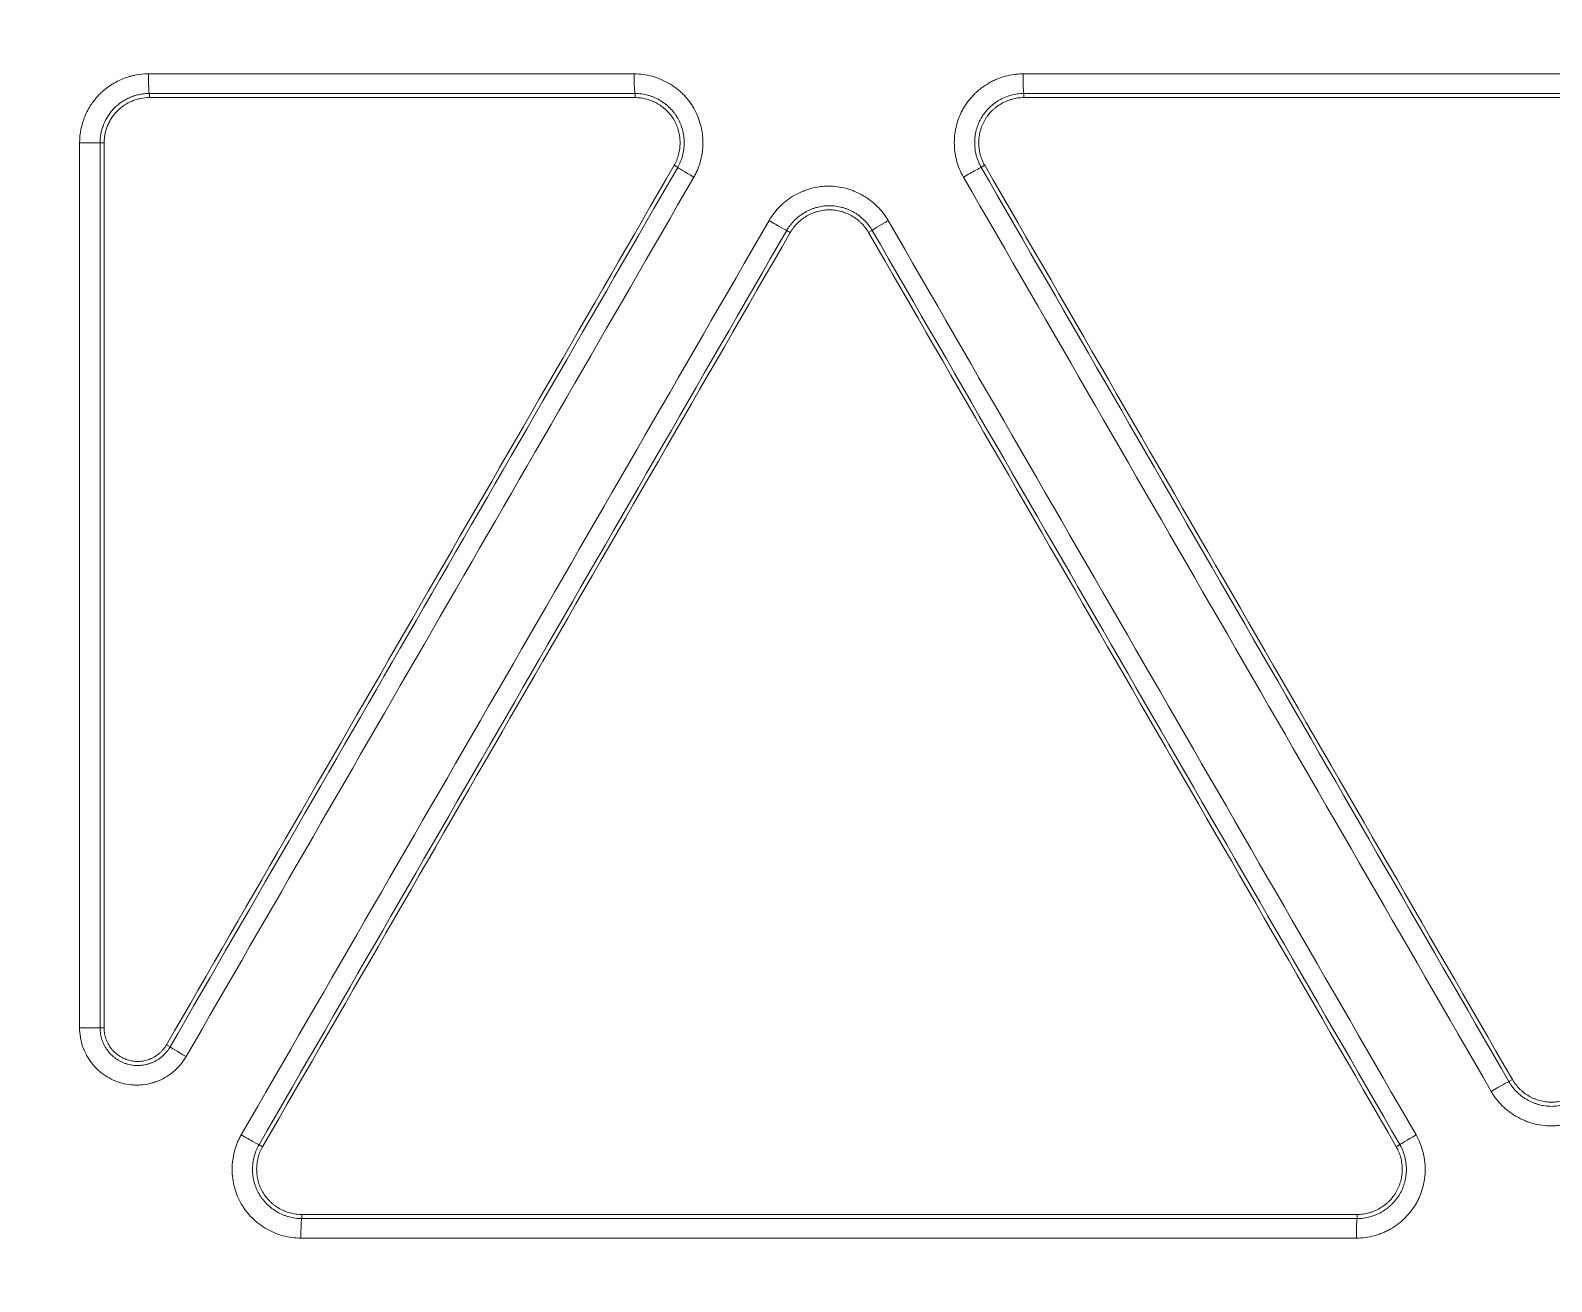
# Model space of a CAD drawing. Header units: inches. Extents: x 405346 to 489838, y -25612 to 14934.
# Drawn here: x 466997.43 to 467034.29, y 4321.43 to 4351.73 of the extents above; entities that cross this region are included whole.
import ezdxf

# ---------------------------------------------------------------- set-up
doc = ezdxf.new("R2010")
doc.units = ezdxf.units.IN
doc.header["$LTSCALE"] = 200
doc.header["$MEASUREMENT"] = 0
doc.layers.add('SS-EQ', color=2, linetype='Continuous', lineweight=20)

# ---------------------------------------------------------------- blocks, each defined once
blk = doc.blocks.new('4way무풍')
at = {"layer": 'SS-EQ'}
for p, q in [((-243.958, 28.782), (-243.958, 28.682)), ((-232.19, 28.682), (-232.19, 28.782)), ((-222.768, 28.782), (-222.768, 28.682)), ((-245.053, 27.588), (-245.152, 27.588)), ((-231.155, 26.991), (-231.242, 27.041)), ((-223.716, 27.041), (-223.802, 26.991)), ((-228.427, 25.415), (-228.512, 25.465)), ((-226.444, 25.465), (-226.531, 25.415)), ((-245.152, 6.143), (-245.053, 6.143)), ((-243.541, 5.738), (-243.454, 5.688)), ((-211.014, 4.843), (-210.928, 4.892)), ((-241.3, 3.316), (-241.214, 3.267)), ((-213.744, 3.267), (-213.657, 3.317)), ((-240.266, 1.625), (-240.266, 1.525)), ((-214.691, 1.525), (-214.692, 1.625))]:
    blk.add_line(p, q, dxfattribs=at)
for centre, major_axis, ratio, start_param, end_param in [((-243.958, 29.256), (0, -0.474), 0.047023, 4.711596, 6.24824), ((-232.189, 29.256), (0, 0.474), 0.04358, 1.56987, 3.106653), ((-222.767, 29.256), (0, -0.474), 0.04111, 4.711347, 6.248249), ((-245.625, 27.588), (0.474, 0), 0.000732, 0.034907, 1.618385), ((-230.745, 26.754), (0.41, -0.237), 0.020875, 3.176507, 4.674525), ((-224.211, 26.754), (0.41, 0.237), 0.021575, 0.034915, 1.606278), ((-228.922, 25.702), (0.41, -0.237), 0.020649, 4.674947, 6.248271), ((-226.034, 25.702), (-0.41, -0.237), 0.021764, 4.748313, 6.24827), ((-245.625, 6.143), (0.474, 0), 0.000161, 0.034907, 1.618516), ((-243.044, 5.451), (0.41, -0.237), 0.023336, 3.176509, 4.671695), ((-211.424, 4.606), (-0.41, -0.237), 0.019501, 3.176506, 4.745781), ((-241.71, 3.554), (-0.41, 0.237), 0.023177, 1.530477, 3.106677), ((-213.246, 3.554), (-0.41, -0.237), 0.019664, 4.746155, 6.248272), ((-240.265, 1.052), (0, -0.474), 0.046058, 3.176536, 4.712359), ((-214.691, 1.052), (0, -0.474), 0.039714, 3.176527, 4.712343)]:
    blk.add_ellipse(centre, major_axis=major_axis, ratio=ratio, start_param=start_param, end_param=end_param, dxfattribs=at)
for points, knots in [([(-346.359, 0), (-346.359, 27.812), (-346.359, 55.623), (-346.359, 97.341), (-346.359, 111.247), (-346.359, 139.059), (-346.359, 152.964), (-346.359, 180.776), (-346.359, 194.682), (-346.359, 222.494), (-346.359, 236.4), (-346.358, 257.259), (-346.358, 264.212), (-346.359, 272.903), (-346.359, 274.641), (-346.359, 277.248), (-346.359, 278.117), (-346.358, 279.856), (-346.358, 280.725), (-346.358, 282.028), (-346.358, 282.463), (-346.358, 283.332), (-346.359, 283.767), (-346.359, 284.419), (-346.359, 284.636), (-346.359, 285.07), (-346.358, 285.288), (-346.355, 285.722), (-346.353, 285.939), (-346.345, 286.374), (-346.34, 286.591), (-346.322, 287.243), (-346.305, 287.677), (-346.262, 288.546), (-346.235, 288.98), (-346.174, 289.848), (-346.138, 290.283), (-346.078, 290.934), (-346.057, 291.151), (-346.012, 291.584), (-345.894, 292.666), (-345.748, 293.74), (-345.479, 295.449), (-345.327, 296.299), (-344.817, 298.834), (-344.407, 300.504), (-343.687, 302.982), (-343.172, 304.624), (-342.294, 307.059), (-341.638, 308.662), (-341.119, 309.858), (-340.941, 310.255), (-340.713, 310.75), (-340.668, 310.849), (-340.576, 311.047), (-340.437, 311.342), (-339.919, 312.422), (-339.029, 314.158), (-338.177, 315.659), (-336.854, 317.88), (-335.912, 319.32), (-334.41, 321.417), (-333.378, 322.795), (-331.741, 324.8), (-330.589, 326.095), (-329.702, 327.05), (-329.403, 327.366), (-329.023, 327.757), (-328.947, 327.835), (-328.795, 327.991), (-328.566, 328.224), (-327.719, 329.07), (-326.303, 330.411), (-324.35, 332.11), (-322.332, 333.721), (-320.944, 334.737), (-319.535, 335.723), (-318.819, 336.202), (-317.367, 337.129), (-315.893, 338.027), (-314.376, 338.866), (-313.222, 339.472), (-312.835, 339.671), (-312.249, 339.962), (-312.054, 340.059), (-311.662, 340.249), (-309.896, 341.094), (-308.103, 341.848), (-305.68, 342.749), (-304.055, 343.315), (-302.408, 343.812), (-299.923, 344.505), (-298.245, 344.898), (-295.697, 345.381), (-294.842, 345.525), (-293.766, 345.682), (-293.551, 345.712), (-293.119, 345.77), (-292.903, 345.798), (-292.254, 345.879), (-291.821, 345.928), (-290.523, 346.062), (-289.657, 346.132), (-288.357, 346.21), (-287.924, 346.231), (-287.057, 346.265), (-286.624, 346.277), (-285.974, 346.288), (-285.757, 346.29), (-285.323, 346.293), (-285.107, 346.293), (-284.673, 346.294), (-284.456, 346.293), (-284.023, 346.293), (-283.806, 346.293), (-283.155, 346.292), (-282.722, 346.292), (-281.855, 346.292), (-281.421, 346.292), (-280.12, 346.293), (-279.253, 346.293), (-277.519, 346.294), (-276.652, 346.294), (-274.05, 346.294), (-272.316, 346.294), (-267.113, 346.293), (-263.645, 346.293), (-256.707, 346.293), (-253.239, 346.293), (-242.833, 346.293), (-235.896, 346.294), (-222.022, 346.294), (-215.084, 346.294), (-194.273, 346.294), (-180.398, 346.294), (-152.65, 346.294), (-138.775, 346.294), (-111.027, 346.294), (-97.152, 346.294), (-69.403, 346.294), (-55.529, 346.294), (-34.718, 346.294), (-27.78, 346.294), (-13.906, 346.294), (-6.969, 346.294), (-0.032, 346.294)], [0, 0, 0, 0, 0.125, 0.125, 0.1875, 0.1875, 0.25, 0.25, 0.3125, 0.3125, 0.375, 0.375, 0.40625, 0.40625, 0.414063, 0.414063, 0.417969, 0.417969, 0.421875, 0.421875, 0.423828, 0.423828, 0.425781, 0.425781, 0.426758, 0.426758, 0.427734, 0.427734, 0.428711, 0.428711, 0.429688, 0.429688, 0.431641, 0.431641, 0.433594, 0.433594, 0.435547, 0.435547, 0.436523, 0.436523, 0.4375, 0.441406, 0.441406, 0.445313, 0.445313, 0.453125, 0.453125, 0.457031, 0.460938, 0.464844, 0.464844, 0.466797, 0.466797, 0.467285, 0.467285, 0.467773, 0.46875, 0.472656, 0.476563, 0.476563, 0.484375, 0.484375, 0.488281, 0.492188, 0.496094, 0.496094, 0.498047, 0.498047, 0.498535, 0.498535, 0.499023, 0.5, 0.503906, 0.507813, 0.511719, 0.515625, 0.515625, 0.519531, 0.519531, 0.523438, 0.527344, 0.527344, 0.529297, 0.529297, 0.530273, 0.530273, 0.53125, 0.539063, 0.539063, 0.542969, 0.546875, 0.546875, 0.554688, 0.554688, 0.558594, 0.558594, 0.55957, 0.55957, 0.560547, 0.560547, 0.5625, 0.5625, 0.566406, 0.566406, 0.568359, 0.568359, 0.570313, 0.570313, 0.571289, 0.571289, 0.572266, 0.572266, 0.573242, 0.573242, 0.574219, 0.574219, 0.576172, 0.576172, 0.578125, 0.578125, 0.582031, 0.582031, 0.585938, 0.585938, 0.59375, 0.59375, 0.609375, 0.609375, 0.625, 0.625, 0.65625, 0.65625, 0.6875, 0.6875, 0.75, 0.75, 0.8125, 0.8125, 0.875, 0.875, 0.9375, 0.9375, 0.96875, 0.96875, 1, 1, 1, 1]), ([(-0.032, 345.099), (-6.961, 345.099), (-13.891, 345.099), (-27.749, 345.099), (-34.679, 345.098), (-55.467, 345.098), (-69.326, 345.098), (-97.044, 345.097), (-110.903, 345.097), (-138.621, 345.096), (-152.479, 345.095), (-180.197, 345.093), (-194.056, 345.092), (-214.845, 345.089), (-221.774, 345.088), (-235.633, 345.086), (-242.562, 345.085), (-256.421, 345.082), (-263.351, 345.08), (-272.012, 345.079), (-273.745, 345.079), (-276.343, 345.078), (-277.21, 345.078), (-278.942, 345.077), (-279.808, 345.077), (-281.107, 345.076), (-281.54, 345.076), (-282.407, 345.076), (-282.84, 345.076), (-283.706, 345.075), (-284.139, 345.075), (-284.789, 345.074), (-285.005, 345.073), (-285.438, 345.071), (-285.655, 345.069), (-286.304, 345.059), (-286.737, 345.048), (-287.602, 345.017), (-288.034, 344.996), (-289.33, 344.921), (-290.194, 344.852), (-291.488, 344.721), (-291.92, 344.673), (-292.566, 344.593), (-292.782, 344.565), (-293.212, 344.507), (-294.286, 344.357), (-295.351, 344.179), (-297.891, 343.698), (-299.563, 343.307), (-302.038, 342.614), (-303.678, 342.117), (-305.297, 341.55), (-307.709, 340.648), (-309.296, 339.975), (-311.056, 339.137), (-311.349, 338.996), (-311.641, 338.852), (-311.836, 338.756), (-311.933, 338.707), (-312.418, 338.463), (-312.803, 338.264), (-313.95, 337.656), (-314.704, 337.235), (-316.19, 336.364), (-316.921, 335.913), (-318.363, 334.982), (-319.073, 334.501), (-320.472, 333.511), (-321.848, 332.49), (-323.849, 330.871), (-325.784, 329.163), (-327.03, 327.964), (-327.795, 327.195), (-327.947, 327.04), (-328.25, 326.729), (-328.401, 326.572), (-328.849, 326.101), (-329.144, 325.784), (-330.019, 324.826), (-331.153, 323.527), (-332.763, 321.515), (-333.776, 320.132), (-334.759, 318.728), (-335.235, 318.015), (-336.157, 316.57), (-336.603, 315.837), (-337.465, 314.349), (-338.296, 312.841), (-339.065, 311.29), (-339.481, 310.406), (-339.527, 310.307), (-339.618, 310.11), (-339.754, 309.814), (-340.065, 309.122), (-340.322, 308.526), (-340.821, 307.33), (-341.451, 305.726), (-342.288, 303.29), (-342.776, 301.647), (-343.454, 299.168), (-343.836, 297.496), (-344.302, 294.959), (-344.439, 294.108), (-344.619, 292.825), (-344.701, 292.181), (-344.786, 291.427), (-344.82, 291.103), (-344.842, 290.887), (-344.852, 290.779), (-344.946, 289.806), (-345.01, 288.941), (-345.078, 287.644), (-345.096, 287.211), (-345.116, 286.563), (-345.122, 286.346), (-345.13, 285.914), (-345.133, 285.698), (-345.138, 285.265), (-345.139, 285.049), (-345.14, 284.616), (-345.14, 284.4), (-345.141, 283.751), (-345.141, 283.319), (-345.141, 282.67), (-345.141, 282.453), (-345.141, 282.021), (-345.141, 281.805), (-345.142, 281.156), (-345.142, 280.723), (-345.142, 279.426), (-345.143, 278.561), (-345.144, 276.83), (-345.144, 275.965), (-345.145, 273.37), (-345.145, 271.64), (-345.146, 262.989), (-345.147, 256.068), (-345.152, 235.306), (-345.154, 221.464), (-345.157, 193.781), (-345.158, 179.94), (-345.16, 152.257), (-345.161, 138.415), (-345.162, 110.732), (-345.163, 69.207), (-345.164, 27.683), (-345.164, 0)], [0, 0, 0, 0, 0.03125, 0.03125, 0.0625, 0.0625, 0.125, 0.125, 0.1875, 0.1875, 0.25, 0.25, 0.3125, 0.3125, 0.34375, 0.34375, 0.375, 0.375, 0.40625, 0.40625, 0.414063, 0.414063, 0.417969, 0.417969, 0.421875, 0.421875, 0.423828, 0.423828, 0.425781, 0.425781, 0.427734, 0.427734, 0.428711, 0.428711, 0.429688, 0.429688, 0.431641, 0.431641, 0.433594, 0.433594, 0.4375, 0.4375, 0.439453, 0.439453, 0.44043, 0.44043, 0.441406, 0.445313, 0.445313, 0.453125, 0.453125, 0.457031, 0.460938, 0.460938, 0.46875, 0.46875, 0.469727, 0.470215, 0.470215, 0.470703, 0.470703, 0.472656, 0.472656, 0.476563, 0.476563, 0.480469, 0.480469, 0.484375, 0.484375, 0.488281, 0.492188, 0.496094, 0.5, 0.5, 0.500977, 0.500977, 0.501953, 0.501953, 0.503906, 0.503906, 0.507813, 0.511719, 0.515625, 0.515625, 0.519531, 0.519531, 0.523438, 0.523438, 0.527344, 0.53125, 0.53125, 0.531738, 0.531738, 0.532227, 0.533203, 0.535156, 0.535156, 0.539063, 0.542969, 0.546875, 0.546875, 0.554688, 0.554688, 0.558594, 0.558594, 0.560547, 0.561523, 0.562012, 0.562012, 0.5625, 0.5625, 0.566406, 0.566406, 0.568359, 0.568359, 0.569336, 0.569336, 0.570313, 0.570313, 0.571289, 0.571289, 0.572266, 0.572266, 0.574219, 0.574219, 0.575195, 0.575195, 0.576172, 0.576172, 0.578125, 0.578125, 0.582031, 0.582031, 0.585938, 0.585938, 0.59375, 0.59375, 0.625, 0.625, 0.6875, 0.6875, 0.75, 0.75, 0.8125, 0.8125, 0.875, 1, 1, 1, 1]), ([(-245.648, 27.588), (-245.648, 27.698), (-245.637, 27.807), (-245.605, 27.966), (-245.591, 28.019), (-245.567, 28.098), (-245.559, 28.124), (-245.54, 28.176), (-245.53, 28.201), (-245.478, 28.327), (-245.427, 28.423), (-245.352, 28.537), (-245.336, 28.559), (-245.303, 28.603), (-245.287, 28.625), (-245.234, 28.689), (-245.198, 28.729), (-245.083, 28.844), (-244.998, 28.913), (-244.885, 28.989), (-244.861, 29.003), (-244.814, 29.032), (-244.79, 29.045), (-244.718, 29.083), (-244.62, 29.13), (-244.517, 29.167), (-244.439, 29.191), (-244.413, 29.198), (-244.36, 29.212), (-244.333, 29.218), (-244.199, 29.245), (-244.09, 29.256), (-243.98, 29.256)], [0, 0, 0, 0, 0.125, 0.125, 0.1875, 0.1875, 0.21875, 0.21875, 0.25, 0.25, 0.375, 0.375, 0.40625, 0.40625, 0.4375, 0.4375, 0.5, 0.5, 0.625, 0.625, 0.65625, 0.65625, 0.6875, 0.6875, 0.75, 0.8125, 0.8125, 0.84375, 0.84375, 0.875, 0.875, 1, 1, 1, 1]), ([(-232.21, 29.256), (-232.136, 29.256), (-232.064, 29.251), (-231.92, 29.232), (-231.849, 29.217), (-231.744, 29.189), (-231.71, 29.178), (-231.658, 29.16), (-231.64, 29.154), (-231.606, 29.141), (-231.589, 29.134), (-231.505, 29.099), (-231.375, 29.035), (-231.254, 28.955), (-231.182, 28.899), (-231.167, 28.888), (-231.139, 28.865), (-231.097, 28.83), (-231.057, 28.793), (-230.98, 28.716), (-230.932, 28.662), (-230.865, 28.576), (-230.844, 28.546), (-230.803, 28.486), (-230.784, 28.455), (-230.729, 28.36), (-230.665, 28.229), (-230.619, 28.092), (-230.596, 28.004), (-230.591, 27.986), (-230.583, 27.95), (-230.579, 27.932), (-230.569, 27.879), (-230.563, 27.843), (-230.549, 27.735), (-230.544, 27.662), (-230.544, 27.553), (-230.546, 27.499), (-230.55, 27.444), (-230.554, 27.408), (-230.556, 27.39), (-230.568, 27.299), (-230.595, 27.156), (-230.641, 27.019), (-230.682, 26.918), (-230.697, 26.885), (-230.73, 26.819), (-230.747, 26.786), (-230.765, 26.754)], [0, 0, 0, 0, 0.0625, 0.0625, 0.125, 0.125, 0.15625, 0.15625, 0.171875, 0.171875, 0.1875, 0.1875, 0.25, 0.3125, 0.3125, 0.328125, 0.328125, 0.34375, 0.375, 0.375, 0.4375, 0.4375, 0.46875, 0.46875, 0.5, 0.5, 0.5625, 0.625, 0.625, 0.640625, 0.640625, 0.65625, 0.65625, 0.6875, 0.6875, 0.75, 0.75, 0.78125, 0.796875, 0.796875, 0.8125, 0.8125, 0.875, 0.9375, 0.9375, 0.96875, 0.96875, 1, 1, 1, 1]), ([(-224.231, 26.755), (-224.268, 26.818), (-224.3, 26.883), (-224.355, 27.017), (-224.378, 27.086), (-224.406, 27.191), (-224.414, 27.227), (-224.424, 27.281), (-224.428, 27.299), (-224.433, 27.335), (-224.436, 27.353), (-224.448, 27.444), (-224.457, 27.588), (-224.448, 27.733), (-224.436, 27.824), (-224.433, 27.842), (-224.427, 27.878), (-224.424, 27.896), (-224.414, 27.95), (-224.406, 27.985), (-224.378, 28.09), (-224.355, 28.159), (-224.314, 28.26), (-224.299, 28.293), (-224.267, 28.358), (-224.249, 28.391), (-224.194, 28.486), (-224.113, 28.606), (-224.017, 28.715), (-223.953, 28.779), (-223.94, 28.792), (-223.913, 28.817), (-223.899, 28.829), (-223.858, 28.865), (-223.829, 28.888), (-223.743, 28.954), (-223.683, 28.994), (-223.588, 29.048), (-223.54, 29.074), (-223.491, 29.098), (-223.458, 29.113), (-223.441, 29.12), (-223.356, 29.155), (-223.219, 29.203), (-223.077, 29.232), (-222.969, 29.246), (-222.933, 29.25), (-222.86, 29.255), (-222.823, 29.256), (-222.787, 29.256)], [0, 0, 0, 0, 0.0625, 0.0625, 0.125, 0.125, 0.15625, 0.15625, 0.171875, 0.171875, 0.1875, 0.1875, 0.25, 0.3125, 0.3125, 0.328125, 0.328125, 0.34375, 0.34375, 0.375, 0.375, 0.4375, 0.4375, 0.46875, 0.46875, 0.5, 0.5, 0.5625, 0.625, 0.625, 0.640625, 0.640625, 0.65625, 0.65625, 0.6875, 0.6875, 0.75, 0.75, 0.78125, 0.796875, 0.796875, 0.8125, 0.8125, 0.875, 0.9375, 0.9375, 0.96875, 0.96875, 1, 1, 1, 1]), ([(-222.787, 29.256), (-218.524, 29.256), (-214.262, 29.256), (-205.736, 29.256), (-201.473, 29.256), (-197.209, 29.256)], [0, 0, 0, 0, 0.5, 0.5, 1, 1, 1, 1]), ([(-243.958, 28.782), (-243.961, 28.782), (-243.963, 28.782), (-243.968, 28.782), (-243.976, 28.782), (-243.993, 28.782), (-244.027, 28.78), (-244.056, 28.778), (-244.115, 28.772), (-244.153, 28.766), (-244.211, 28.754), (-244.23, 28.75), (-244.268, 28.74), (-244.287, 28.735), (-244.343, 28.718), (-244.416, 28.691), (-244.486, 28.658), (-244.538, 28.631), (-244.555, 28.621), (-244.589, 28.601), (-244.605, 28.59), (-244.687, 28.536), (-244.747, 28.487), (-244.83, 28.405), (-244.856, 28.376), (-244.893, 28.33), (-244.905, 28.315), (-244.928, 28.283), (-244.94, 28.267), (-244.993, 28.186), (-245.03, 28.117), (-245.067, 28.027), (-245.074, 28.008), (-245.088, 27.971), (-245.094, 27.953), (-245.111, 27.897), (-245.13, 27.821), (-245.142, 27.744), (-245.148, 27.686), (-245.15, 27.657), (-245.151, 27.622), (-245.152, 27.605), (-245.152, 27.598), (-245.152, 27.593), (-245.152, 27.59), (-245.152, 27.588)], [0, 0, 0, 0, 0.003906, 0.003906, 0.007812, 0.015625, 0.03125, 0.0625, 0.0625, 0.125, 0.125, 0.15625, 0.15625, 0.1875, 0.1875, 0.25, 0.3125, 0.3125, 0.34375, 0.34375, 0.375, 0.375, 0.5, 0.5, 0.5625, 0.5625, 0.59375, 0.59375, 0.625, 0.625, 0.75, 0.75, 0.78125, 0.78125, 0.8125, 0.8125, 0.875, 0.9375, 0.9375, 0.96875, 0.984375, 0.992187, 0.996094, 0.996094, 1, 1, 1, 1]), ([(-231.155, 26.991), (-231.153, 26.993), (-231.152, 26.996), (-231.149, 27.002), (-231.144, 27.011), (-231.139, 27.019), (-231.13, 27.037), (-231.124, 27.048), (-231.106, 27.084), (-231.096, 27.108), (-231.066, 27.18), (-231.034, 27.278), (-231.014, 27.381), (-231.006, 27.446), (-231.004, 27.459), (-231.002, 27.485), (-231.001, 27.498), (-230.998, 27.537), (-230.997, 27.563), (-230.998, 27.641), (-231.001, 27.693), (-231.011, 27.77), (-231.015, 27.796), (-231.022, 27.835), (-231.025, 27.847), (-231.031, 27.873), (-231.034, 27.886), (-231.051, 27.949), (-231.067, 27.998), (-231.106, 28.094), (-231.129, 28.141), (-231.169, 28.209), (-231.183, 28.231), (-231.212, 28.274), (-231.227, 28.295), (-231.275, 28.357), (-231.309, 28.396), (-231.365, 28.45), (-231.393, 28.477), (-231.423, 28.502), (-231.444, 28.519), (-231.454, 28.527), (-231.506, 28.566), (-231.593, 28.624), (-231.686, 28.67), (-231.758, 28.7), (-231.782, 28.709), (-231.832, 28.726), (-231.857, 28.734), (-231.932, 28.754), (-231.983, 28.765), (-232.06, 28.775), (-232.098, 28.779), (-232.144, 28.781), (-232.167, 28.782), (-232.177, 28.782), (-232.183, 28.782), (-232.187, 28.782), (-232.19, 28.782)], [0, 0, 0, 0, 0.003906, 0.003906, 0.007813, 0.015625, 0.015625, 0.03125, 0.03125, 0.0625, 0.0625, 0.125, 0.1875, 0.1875, 0.203125, 0.203125, 0.21875, 0.21875, 0.25, 0.25, 0.3125, 0.3125, 0.34375, 0.34375, 0.359375, 0.359375, 0.375, 0.375, 0.4375, 0.4375, 0.5, 0.5, 0.53125, 0.53125, 0.5625, 0.5625, 0.625, 0.625, 0.65625, 0.671875, 0.671875, 0.6875, 0.6875, 0.75, 0.8125, 0.8125, 0.84375, 0.84375, 0.875, 0.875, 0.9375, 0.9375, 0.96875, 0.984375, 0.992187, 0.996094, 0.996094, 1, 1, 1, 1]), ([(-222.768, 28.782), (-222.771, 28.782), (-222.774, 28.782), (-222.781, 28.782), (-222.791, 28.782), (-222.801, 28.782), (-222.82, 28.781), (-222.833, 28.78), (-222.873, 28.778), (-222.899, 28.775), (-222.976, 28.764), (-223.077, 28.743), (-223.175, 28.709), (-223.236, 28.684), (-223.248, 28.679), (-223.271, 28.668), (-223.307, 28.651), (-223.341, 28.633), (-223.408, 28.594), (-223.451, 28.565), (-223.513, 28.518), (-223.534, 28.501), (-223.573, 28.467), (-223.592, 28.449), (-223.648, 28.394), (-223.717, 28.317), (-223.775, 28.231), (-223.814, 28.163), (-223.827, 28.139), (-223.85, 28.092), (-223.86, 28.069), (-223.89, 27.997), (-223.906, 27.948), (-223.926, 27.872), (-223.934, 27.834), (-223.941, 27.796), (-223.946, 27.77), (-223.947, 27.757), (-223.956, 27.692), (-223.962, 27.588), (-223.956, 27.484), (-223.946, 27.407), (-223.942, 27.381), (-223.932, 27.33), (-223.926, 27.304), (-223.906, 27.229), (-223.89, 27.179), (-223.86, 27.107), (-223.844, 27.072), (-223.824, 27.031), (-223.813, 27.011), (-223.808, 27.003), (-223.805, 26.997), (-223.803, 26.994), (-223.802, 26.991)], [0, 0, 0, 0, 0.003906, 0.003906, 0.007813, 0.015625, 0.015625, 0.03125, 0.03125, 0.0625, 0.0625, 0.125, 0.1875, 0.1875, 0.203125, 0.203125, 0.21875, 0.25, 0.25, 0.3125, 0.3125, 0.34375, 0.34375, 0.375, 0.375, 0.4375, 0.5, 0.5, 0.53125, 0.53125, 0.5625, 0.5625, 0.625, 0.625, 0.65625, 0.671875, 0.671875, 0.6875, 0.6875, 0.75, 0.8125, 0.8125, 0.84375, 0.84375, 0.875, 0.875, 0.9375, 0.9375, 0.96875, 0.984375, 0.992187, 0.996094, 0.996094, 1, 1, 1, 1]), ([(-197.193, 28.782), (-201.456, 28.782), (-205.719, 28.782), (-214.244, 28.782), (-218.506, 28.782), (-222.768, 28.782)], [0, 0, 0, 0, 0.5, 0.5, 1, 1, 1, 1]), ([(-245.053, 27.588), (-245.053, 27.66), (-245.046, 27.732), (-245.028, 27.82), (-245.024, 27.838), (-245.015, 27.872), (-245.01, 27.89), (-244.994, 27.941), (-244.97, 28.008), (-244.939, 28.073), (-244.914, 28.12), (-244.905, 28.136), (-244.887, 28.167), (-244.877, 28.182), (-244.827, 28.257), (-244.782, 28.312), (-244.707, 28.387), (-244.68, 28.411), (-244.638, 28.445), (-244.624, 28.457), (-244.595, 28.478), (-244.58, 28.488), (-244.506, 28.537), (-244.443, 28.571), (-244.36, 28.605), (-244.343, 28.611), (-244.309, 28.624), (-244.292, 28.629), (-244.241, 28.645), (-244.206, 28.654), (-244.102, 28.675), (-244.031, 28.682), (-243.958, 28.682)], [0, 0, 0, 0, 0.125, 0.125, 0.15625, 0.15625, 0.1875, 0.1875, 0.25, 0.3125, 0.3125, 0.34375, 0.34375, 0.375, 0.375, 0.5, 0.5, 0.5625, 0.5625, 0.59375, 0.59375, 0.625, 0.625, 0.75, 0.75, 0.78125, 0.78125, 0.8125, 0.8125, 0.875, 0.875, 1, 1, 1, 1]), ([(-232.19, 28.682), (-232.142, 28.682), (-232.094, 28.679), (-231.999, 28.666), (-231.906, 28.647), (-231.816, 28.616), (-231.75, 28.588), (-231.728, 28.578), (-231.685, 28.557), (-231.664, 28.546), (-231.602, 28.51), (-231.563, 28.484), (-231.506, 28.44), (-231.487, 28.425), (-231.451, 28.394), (-231.434, 28.377), (-231.383, 28.327), (-231.319, 28.256), (-231.266, 28.177), (-231.23, 28.115), (-231.219, 28.093), (-231.198, 28.05), (-231.188, 28.029), (-231.161, 27.962), (-231.146, 27.917), (-231.128, 27.849), (-231.12, 27.814), (-231.114, 27.778), (-231.11, 27.755), (-231.109, 27.743), (-231.101, 27.683), (-231.095, 27.588), (-231.101, 27.493), (-231.11, 27.422), (-231.114, 27.398), (-231.123, 27.351), (-231.128, 27.328), (-231.146, 27.258), (-231.161, 27.213), (-231.197, 27.125), (-231.218, 27.083), (-231.242, 27.041)], [0, 0, 0, 0, 0.0625, 0.0625, 0.125, 0.1875, 0.1875, 0.21875, 0.21875, 0.25, 0.25, 0.3125, 0.3125, 0.34375, 0.34375, 0.375, 0.375, 0.4375, 0.5, 0.5, 0.53125, 0.53125, 0.5625, 0.5625, 0.625, 0.625, 0.65625, 0.671875, 0.671875, 0.6875, 0.6875, 0.75, 0.8125, 0.8125, 0.84375, 0.84375, 0.875, 0.875, 0.9375, 0.9375, 1, 1, 1, 1]), ([(-223.716, 27.041), (-223.74, 27.083), (-223.761, 27.126), (-223.797, 27.214), (-223.827, 27.304), (-223.845, 27.398), (-223.853, 27.457), (-223.854, 27.469), (-223.856, 27.493), (-223.859, 27.529), (-223.86, 27.565), (-223.86, 27.636), (-223.857, 27.684), (-223.848, 27.755), (-223.844, 27.778), (-223.835, 27.825), (-223.83, 27.849), (-223.811, 27.918), (-223.781, 28.008), (-223.739, 28.094), (-223.704, 28.156), (-223.691, 28.177), (-223.664, 28.216), (-223.65, 28.236), (-223.606, 28.292), (-223.575, 28.327), (-223.524, 28.378), (-223.498, 28.402), (-223.47, 28.425), (-223.452, 28.44), (-223.442, 28.447), (-223.394, 28.484), (-223.315, 28.536), (-223.23, 28.579), (-223.164, 28.606), (-223.141, 28.615), (-223.096, 28.631), (-223.073, 28.638), (-223.004, 28.657), (-222.958, 28.666), (-222.864, 28.679), (-222.816, 28.682), (-222.768, 28.682)], [0, 0, 0, 0, 0.0625, 0.0625, 0.125, 0.1875, 0.1875, 0.203125, 0.203125, 0.21875, 0.25, 0.25, 0.3125, 0.3125, 0.34375, 0.34375, 0.375, 0.375, 0.4375, 0.5, 0.5, 0.53125, 0.53125, 0.5625, 0.5625, 0.625, 0.625, 0.65625, 0.671875, 0.671875, 0.6875, 0.6875, 0.75, 0.8125, 0.8125, 0.84375, 0.84375, 0.875, 0.875, 0.9375, 0.9375, 1, 1, 1, 1]), ([(-197.193, 28.682), (-201.456, 28.682), (-205.719, 28.682), (-214.244, 28.682), (-218.506, 28.682), (-222.768, 28.682)], [0, 0, 0, 0, 0.5, 0.5, 1, 1, 1, 1]), ([(-228.943, 25.702), (-228.906, 25.766), (-228.865, 25.826), (-228.777, 25.941), (-228.729, 25.995), (-228.651, 26.072), (-228.625, 26.097), (-228.583, 26.133), (-228.569, 26.145), (-228.541, 26.168), (-228.527, 26.179), (-228.454, 26.234), (-228.334, 26.315), (-228.203, 26.379), (-228.119, 26.414), (-228.102, 26.421), (-228.068, 26.434), (-228.05, 26.44), (-227.999, 26.458), (-227.964, 26.469), (-227.859, 26.497), (-227.788, 26.512), (-227.681, 26.526), (-227.644, 26.53), (-227.572, 26.535), (-227.535, 26.536), (-227.425, 26.536), (-227.281, 26.526), (-227.139, 26.498), (-227.051, 26.474), (-227.033, 26.469), (-226.998, 26.458), (-226.981, 26.452), (-226.929, 26.434), (-226.895, 26.421), (-226.794, 26.379), (-226.729, 26.347), (-226.635, 26.293), (-226.589, 26.264), (-226.544, 26.233), (-226.514, 26.212), (-226.499, 26.201), (-226.426, 26.146), (-226.317, 26.05), (-226.221, 25.942), (-226.154, 25.856), (-226.132, 25.826), (-226.091, 25.765), (-226.072, 25.734), (-226.054, 25.702)], [0, 0, 0, 0, 0.0625, 0.0625, 0.125, 0.125, 0.15625, 0.15625, 0.171875, 0.171875, 0.1875, 0.1875, 0.25, 0.3125, 0.3125, 0.328125, 0.328125, 0.34375, 0.34375, 0.375, 0.375, 0.4375, 0.4375, 0.46875, 0.46875, 0.5, 0.5, 0.5625, 0.625, 0.625, 0.640625, 0.640625, 0.65625, 0.65625, 0.6875, 0.6875, 0.75, 0.75, 0.78125, 0.796875, 0.796875, 0.8125, 0.8125, 0.875, 0.9375, 0.9375, 0.96875, 0.96875, 1, 1, 1, 1]), ([(-226.444, 25.465), (-226.446, 25.468), (-226.447, 25.471), (-226.451, 25.477), (-226.456, 25.485), (-226.461, 25.494), (-226.471, 25.51), (-226.478, 25.521), (-226.501, 25.554), (-226.516, 25.575), (-226.564, 25.637), (-226.633, 25.714), (-226.711, 25.782), (-226.763, 25.822), (-226.774, 25.83), (-226.795, 25.845), (-226.828, 25.867), (-226.861, 25.888), (-226.928, 25.927), (-226.975, 25.95), (-227.047, 25.98), (-227.071, 25.989), (-227.121, 26.006), (-227.146, 26.014), (-227.221, 26.034), (-227.272, 26.045), (-227.375, 26.059), (-227.426, 26.062), (-227.505, 26.062), (-227.531, 26.061), (-227.583, 26.058), (-227.609, 26.055), (-227.686, 26.044), (-227.737, 26.034), (-227.812, 26.014), (-227.849, 26.002), (-227.886, 25.989), (-227.91, 25.979), (-227.923, 25.974), (-227.983, 25.949), (-228.076, 25.903), (-228.162, 25.845), (-228.225, 25.798), (-228.245, 25.782), (-228.285, 25.747), (-228.304, 25.729), (-228.359, 25.674), (-228.394, 25.636), (-228.441, 25.574), (-228.464, 25.543), (-228.489, 25.504), (-228.501, 25.485), (-228.506, 25.476), (-228.509, 25.471), (-228.511, 25.468), (-228.512, 25.465)], [0, 0, 0, 0, 0.003906, 0.003906, 0.007812, 0.015625, 0.015625, 0.03125, 0.03125, 0.0625, 0.0625, 0.125, 0.1875, 0.1875, 0.203125, 0.203125, 0.21875, 0.25, 0.25, 0.3125, 0.3125, 0.34375, 0.34375, 0.375, 0.375, 0.4375, 0.4375, 0.5, 0.5, 0.53125, 0.53125, 0.5625, 0.5625, 0.625, 0.625, 0.65625, 0.671875, 0.671875, 0.6875, 0.6875, 0.75, 0.8125, 0.8125, 0.84375, 0.84375, 0.875, 0.875, 0.9375, 0.9375, 0.96875, 0.984375, 0.992188, 0.996094, 0.996094, 1, 1, 1, 1]), ([(-228.427, 25.415), (-228.403, 25.457), (-228.376, 25.497), (-228.317, 25.572), (-228.254, 25.643), (-228.182, 25.706), (-228.134, 25.742), (-228.125, 25.749), (-228.105, 25.763), (-228.075, 25.784), (-228.045, 25.802), (-227.983, 25.838), (-227.941, 25.859), (-227.875, 25.887), (-227.852, 25.895), (-227.807, 25.911), (-227.784, 25.918), (-227.715, 25.937), (-227.622, 25.956), (-227.527, 25.962), (-227.455, 25.962), (-227.431, 25.962), (-227.383, 25.958), (-227.359, 25.956), (-227.289, 25.946), (-227.242, 25.937), (-227.174, 25.918), (-227.139, 25.907), (-227.106, 25.895), (-227.083, 25.886), (-227.072, 25.882), (-227.017, 25.859), (-226.931, 25.816), (-226.852, 25.764), (-226.795, 25.72), (-226.776, 25.705), (-226.74, 25.674), (-226.723, 25.657), (-226.672, 25.607), (-226.64, 25.572), (-226.582, 25.497), (-226.555, 25.457), (-226.531, 25.415)], [0, 0, 0, 0, 0.0625, 0.0625, 0.125, 0.1875, 0.1875, 0.203125, 0.203125, 0.21875, 0.25, 0.25, 0.3125, 0.3125, 0.34375, 0.34375, 0.375, 0.375, 0.4375, 0.5, 0.5, 0.53125, 0.53125, 0.5625, 0.5625, 0.625, 0.625, 0.65625, 0.671875, 0.671875, 0.6875, 0.6875, 0.75, 0.8125, 0.8125, 0.84375, 0.84375, 0.875, 0.875, 0.9375, 0.9375, 1, 1, 1, 1]), ([(-243.066, 5.451), (-243.104, 5.386), (-243.147, 5.324), (-243.242, 5.208), (-243.295, 5.154), (-243.366, 5.091), (-243.381, 5.079), (-243.41, 5.055), (-243.425, 5.043), (-243.471, 5.01), (-243.502, 4.988), (-243.597, 4.929), (-243.664, 4.894), (-243.752, 4.858), (-243.769, 4.851), (-243.805, 4.838), (-243.823, 4.832), (-243.877, 4.815), (-243.913, 4.805), (-244.023, 4.779), (-244.097, 4.768), (-244.192, 4.762), (-244.211, 4.761), (-244.249, 4.76), (-244.268, 4.76), (-244.324, 4.761), (-244.362, 4.763), (-244.474, 4.774), (-244.548, 4.787), (-244.657, 4.816), (-244.694, 4.828), (-244.765, 4.853), (-244.8, 4.867), (-244.903, 4.914), (-244.968, 4.95), (-245.047, 5.002), (-245.063, 5.013), (-245.093, 5.036), (-245.108, 5.047), (-245.153, 5.082), (-245.182, 5.107), (-245.264, 5.184), (-245.315, 5.24), (-245.372, 5.314), (-245.383, 5.33), (-245.405, 5.361), (-245.416, 5.376), (-245.447, 5.424), (-245.466, 5.457), (-245.519, 5.556), (-245.549, 5.625), (-245.58, 5.714), (-245.586, 5.733), (-245.596, 5.769), (-245.601, 5.787), (-245.615, 5.843), (-245.623, 5.88), (-245.642, 5.992), (-245.648, 6.067), (-245.648, 6.143)], [0, 0, 0, 0, 0.0625, 0.0625, 0.125, 0.125, 0.140625, 0.140625, 0.15625, 0.15625, 0.1875, 0.1875, 0.25, 0.25, 0.265625, 0.265625, 0.28125, 0.28125, 0.3125, 0.3125, 0.375, 0.375, 0.390625, 0.390625, 0.40625, 0.40625, 0.4375, 0.4375, 0.5, 0.5, 0.53125, 0.53125, 0.5625, 0.5625, 0.625, 0.625, 0.640625, 0.640625, 0.65625, 0.65625, 0.6875, 0.6875, 0.75, 0.75, 0.765625, 0.765625, 0.78125, 0.78125, 0.8125, 0.8125, 0.875, 0.875, 0.890625, 0.890625, 0.90625, 0.90625, 0.9375, 0.9375, 1, 1, 1, 1]), ([(-245.152, 6.143), (-245.152, 6.14), (-245.152, 6.137), (-245.152, 6.131), (-245.152, 6.121), (-245.151, 6.099), (-245.15, 6.081), (-245.147, 6.044), (-245.14, 5.994), (-245.13, 5.945), (-245.118, 5.897), (-245.111, 5.873), (-245.087, 5.802), (-245.067, 5.757), (-245.032, 5.691), (-245.019, 5.67), (-244.999, 5.639), (-244.992, 5.628), (-244.978, 5.608), (-244.97, 5.598), (-244.932, 5.549), (-244.899, 5.512), (-244.845, 5.462), (-244.826, 5.445), (-244.797, 5.422), (-244.787, 5.415), (-244.767, 5.4), (-244.756, 5.393), (-244.705, 5.358), (-244.662, 5.334), (-244.594, 5.304), (-244.571, 5.295), (-244.524, 5.278), (-244.5, 5.27), (-244.428, 5.251), (-244.38, 5.242), (-244.306, 5.235), (-244.281, 5.234), (-244.232, 5.233), (-244.207, 5.234), (-244.132, 5.239), (-244.083, 5.246), (-244.011, 5.263), (-243.975, 5.273), (-243.94, 5.285), (-243.917, 5.293), (-243.905, 5.298), (-243.847, 5.322), (-243.804, 5.344), (-243.741, 5.384), (-243.71, 5.404), (-243.681, 5.427), (-243.661, 5.443), (-243.652, 5.451), (-243.605, 5.492), (-243.57, 5.528), (-243.523, 5.585), (-243.501, 5.614), (-243.477, 5.65), (-243.465, 5.669), (-243.46, 5.677), (-243.457, 5.682), (-243.456, 5.685), (-243.454, 5.688)], [0, 0, 0, 0, 0.003906, 0.003906, 0.007812, 0.015625, 0.03125, 0.03125, 0.0625, 0.09375, 0.09375, 0.125, 0.125, 0.1875, 0.1875, 0.21875, 0.21875, 0.234375, 0.234375, 0.25, 0.25, 0.3125, 0.3125, 0.34375, 0.34375, 0.359375, 0.359375, 0.375, 0.375, 0.4375, 0.4375, 0.46875, 0.46875, 0.5, 0.5, 0.5625, 0.5625, 0.59375, 0.59375, 0.625, 0.625, 0.6875, 0.6875, 0.71875, 0.734375, 0.734375, 0.75, 0.75, 0.8125, 0.8125, 0.84375, 0.859375, 0.859375, 0.875, 0.875, 0.9375, 0.9375, 0.96875, 0.984375, 0.992187, 0.996094, 0.996094, 1, 1, 1, 1]), ([(-243.541, 5.738), (-243.564, 5.699), (-243.589, 5.663), (-243.631, 5.612), (-243.646, 5.595), (-243.677, 5.563), (-243.693, 5.548), (-243.743, 5.505), (-243.778, 5.478), (-243.834, 5.443), (-243.854, 5.432), (-243.883, 5.417), (-243.893, 5.412), (-243.913, 5.403), (-243.924, 5.399), (-243.975, 5.378), (-244.016, 5.364), (-244.081, 5.349), (-244.102, 5.345), (-244.146, 5.339), (-244.169, 5.336), (-244.235, 5.332), (-244.279, 5.333), (-244.344, 5.339), (-244.366, 5.342), (-244.41, 5.35), (-244.432, 5.355), (-244.496, 5.372), (-244.537, 5.387), (-244.597, 5.415), (-244.617, 5.424), (-244.655, 5.446), (-244.675, 5.458), (-244.73, 5.495), (-244.764, 5.522), (-244.813, 5.567), (-244.836, 5.591), (-244.858, 5.616), (-244.872, 5.633), (-244.879, 5.641), (-244.913, 5.685), (-244.936, 5.722), (-244.967, 5.781), (-244.977, 5.8), (-244.995, 5.841), (-245.003, 5.862), (-245.024, 5.925), (-245.045, 6.011), (-245.053, 6.099), (-245.053, 6.143)], [0, 0, 0, 0, 0.0625, 0.0625, 0.09375, 0.09375, 0.125, 0.125, 0.1875, 0.1875, 0.21875, 0.21875, 0.234375, 0.234375, 0.25, 0.25, 0.3125, 0.3125, 0.34375, 0.34375, 0.375, 0.375, 0.4375, 0.4375, 0.46875, 0.46875, 0.5, 0.5, 0.5625, 0.5625, 0.59375, 0.59375, 0.625, 0.625, 0.6875, 0.6875, 0.71875, 0.734375, 0.734375, 0.75, 0.75, 0.8125, 0.8125, 0.84375, 0.84375, 0.875, 0.875, 0.9375, 1, 1, 1, 1]), ([(-211.014, 4.843), (-211.013, 4.84), (-211.011, 4.837), (-211.008, 4.831), (-211.002, 4.823), (-210.997, 4.814), (-210.987, 4.798), (-210.98, 4.787), (-210.958, 4.754), (-210.942, 4.733), (-210.895, 4.671), (-210.826, 4.594), (-210.747, 4.526), (-210.695, 4.486), (-210.684, 4.478), (-210.663, 4.463), (-210.631, 4.441), (-210.598, 4.42), (-210.53, 4.381), (-210.484, 4.358), (-210.412, 4.328), (-210.387, 4.319), (-210.338, 4.302), (-210.313, 4.294), (-210.237, 4.273), (-210.187, 4.263), (-210.084, 4.249), (-210.032, 4.245), (-209.954, 4.245), (-209.927, 4.246), (-209.875, 4.25), (-209.85, 4.252), (-209.772, 4.263), (-209.722, 4.273), (-209.647, 4.294), (-209.609, 4.305), (-209.573, 4.319), (-209.548, 4.328), (-209.536, 4.333), (-209.476, 4.358), (-209.382, 4.404), (-209.296, 4.462), (-209.234, 4.509), (-209.213, 4.526), (-209.174, 4.56), (-209.155, 4.578), (-209.099, 4.633), (-209.065, 4.671), (-209.017, 4.733), (-208.994, 4.765), (-208.969, 4.803), (-208.957, 4.822), (-208.952, 4.831), (-208.949, 4.836), (-208.947, 4.839), (-208.946, 4.842)], [0, 0, 0, 0, 0.003906, 0.003906, 0.007813, 0.015625, 0.015625, 0.03125, 0.03125, 0.0625, 0.0625, 0.125, 0.1875, 0.1875, 0.203125, 0.203125, 0.21875, 0.25, 0.25, 0.3125, 0.3125, 0.34375, 0.34375, 0.375, 0.375, 0.4375, 0.4375, 0.5, 0.5, 0.53125, 0.53125, 0.5625, 0.5625, 0.625, 0.625, 0.65625, 0.671875, 0.671875, 0.6875, 0.6875, 0.75, 0.8125, 0.8125, 0.84375, 0.84375, 0.875, 0.875, 0.9375, 0.9375, 0.96875, 0.984375, 0.992187, 0.996094, 0.996094, 1, 1, 1, 1]), ([(-209.033, 4.892), (-209.057, 4.851), (-209.084, 4.811), (-209.142, 4.735), (-209.205, 4.664), (-209.277, 4.602), (-209.325, 4.565), (-209.335, 4.558), (-209.354, 4.544), (-209.384, 4.524), (-209.414, 4.505), (-209.476, 4.47), (-209.519, 4.448), (-209.585, 4.421), (-209.607, 4.412), (-209.652, 4.397), (-209.675, 4.39), (-209.745, 4.371), (-209.838, 4.352), (-209.933, 4.345), (-210.005, 4.345), (-210.029, 4.346), (-210.076, 4.349), (-210.1, 4.352), (-210.171, 4.361), (-210.217, 4.371), (-210.286, 4.39), (-210.32, 4.4), (-210.354, 4.413), (-210.376, 4.421), (-210.387, 4.426), (-210.443, 4.449), (-210.528, 4.491), (-210.607, 4.544), (-210.664, 4.587), (-210.683, 4.602), (-210.719, 4.634), (-210.737, 4.65), (-210.788, 4.701), (-210.819, 4.736), (-210.878, 4.811), (-210.904, 4.851), (-210.928, 4.892)], [0, 0, 0, 0, 0.0625, 0.0625, 0.125, 0.1875, 0.1875, 0.203125, 0.203125, 0.21875, 0.25, 0.25, 0.3125, 0.3125, 0.34375, 0.34375, 0.375, 0.375, 0.4375, 0.5, 0.5, 0.53125, 0.53125, 0.5625, 0.5625, 0.625, 0.625, 0.65625, 0.671875, 0.671875, 0.6875, 0.6875, 0.75, 0.8125, 0.8125, 0.84375, 0.84375, 0.875, 0.875, 0.9375, 0.9375, 1, 1, 1, 1]), ([(-208.553, 4.606), (-208.59, 4.542), (-208.631, 4.482), (-208.719, 4.367), (-208.767, 4.313), (-208.845, 4.236), (-208.871, 4.211), (-208.913, 4.175), (-208.927, 4.163), (-208.955, 4.14), (-208.97, 4.129), (-209.042, 4.074), (-209.163, 3.993), (-209.293, 3.929), (-209.377, 3.894), (-209.394, 3.887), (-209.428, 3.874), (-209.446, 3.868), (-209.497, 3.85), (-209.532, 3.839), (-209.637, 3.811), (-209.708, 3.796), (-209.815, 3.782), (-209.852, 3.778), (-209.924, 3.773), (-209.961, 3.772), (-210.071, 3.772), (-210.143, 3.777), (-210.287, 3.796), (-210.358, 3.811), (-210.445, 3.834), (-210.463, 3.84), (-210.498, 3.85), (-210.515, 3.856), (-210.567, 3.874), (-210.601, 3.887), (-210.702, 3.929), (-210.767, 3.961), (-210.861, 4.015), (-210.907, 4.044), (-210.953, 4.075), (-210.982, 4.096), (-210.997, 4.107), (-211.07, 4.162), (-211.179, 4.258), (-211.275, 4.366), (-211.342, 4.452), (-211.364, 4.482), (-211.405, 4.543), (-211.424, 4.574), (-211.442, 4.606)], [0, 0, 0, 0, 0.0625, 0.0625, 0.125, 0.125, 0.15625, 0.15625, 0.171875, 0.171875, 0.1875, 0.1875, 0.25, 0.3125, 0.3125, 0.328125, 0.328125, 0.34375, 0.34375, 0.375, 0.375, 0.4375, 0.4375, 0.46875, 0.46875, 0.5, 0.5, 0.5625, 0.5625, 0.625, 0.625, 0.640625, 0.640625, 0.65625, 0.65625, 0.6875, 0.6875, 0.75, 0.75, 0.78125, 0.796875, 0.796875, 0.8125, 0.8125, 0.875, 0.9375, 0.9375, 0.96875, 0.96875, 1, 1, 1, 1]), ([(-240.287, 1.052), (-240.361, 1.052), (-240.433, 1.057), (-240.577, 1.076), (-240.647, 1.091), (-240.753, 1.119), (-240.787, 1.13), (-240.839, 1.148), (-240.857, 1.154), (-240.891, 1.167), (-240.908, 1.174), (-240.992, 1.209), (-241.122, 1.273), (-241.243, 1.353), (-241.315, 1.409), (-241.33, 1.42), (-241.358, 1.443), (-241.4, 1.478), (-241.44, 1.516), (-241.517, 1.592), (-241.565, 1.646), (-241.631, 1.732), (-241.653, 1.762), (-241.694, 1.822), (-241.713, 1.853), (-241.768, 1.948), (-241.832, 2.079), (-241.878, 2.216), (-241.901, 2.304), (-241.906, 2.322), (-241.914, 2.358), (-241.918, 2.376), (-241.928, 2.429), (-241.934, 2.465), (-241.948, 2.573), (-241.952, 2.646), (-241.953, 2.755), (-241.951, 2.809), (-241.947, 2.864), (-241.943, 2.9), (-241.941, 2.918), (-241.929, 3.009), (-241.902, 3.152), (-241.856, 3.289), (-241.815, 3.39), (-241.8, 3.423), (-241.767, 3.489), (-241.75, 3.522), (-241.732, 3.554)], [0, 0, 0, 0, 0.0625, 0.0625, 0.125, 0.125, 0.15625, 0.15625, 0.171875, 0.171875, 0.1875, 0.1875, 0.25, 0.3125, 0.3125, 0.328125, 0.328125, 0.34375, 0.375, 0.375, 0.4375, 0.4375, 0.46875, 0.46875, 0.5, 0.5, 0.5625, 0.625, 0.625, 0.640625, 0.640625, 0.65625, 0.65625, 0.6875, 0.6875, 0.75, 0.75, 0.78125, 0.796875, 0.796875, 0.8125, 0.8125, 0.875, 0.9375, 0.9375, 0.96875, 0.96875, 1, 1, 1, 1]), ([(-213.265, 3.554), (-213.228, 3.49), (-213.196, 3.425), (-213.141, 3.291), (-213.118, 3.222), (-213.09, 3.117), (-213.082, 3.081), (-213.072, 3.027), (-213.068, 3.009), (-213.063, 2.973), (-213.06, 2.955), (-213.048, 2.865), (-213.039, 2.72), (-213.048, 2.575), (-213.06, 2.484), (-213.063, 2.466), (-213.069, 2.43), (-213.072, 2.412), (-213.082, 2.358), (-213.09, 2.323), (-213.118, 2.218), (-213.141, 2.149), (-213.182, 2.048), (-213.197, 2.015), (-213.229, 1.95), (-213.247, 1.917), (-213.302, 1.822), (-213.383, 1.702), (-213.479, 1.593), (-213.543, 1.529), (-213.556, 1.517), (-213.583, 1.492), (-213.597, 1.479), (-213.638, 1.443), (-213.667, 1.42), (-213.753, 1.354), (-213.813, 1.314), (-213.908, 1.26), (-213.94, 1.243), (-214.005, 1.21), (-214.038, 1.195), (-214.106, 1.167), (-214.14, 1.154), (-214.209, 1.13), (-214.244, 1.119), (-214.349, 1.091), (-214.42, 1.076), (-214.564, 1.057), (-214.636, 1.052), (-214.71, 1.052)], [0, 0, 0, 0, 0.0625, 0.0625, 0.125, 0.125, 0.15625, 0.15625, 0.171875, 0.171875, 0.1875, 0.1875, 0.25, 0.3125, 0.3125, 0.328125, 0.328125, 0.34375, 0.34375, 0.375, 0.375, 0.4375, 0.4375, 0.46875, 0.46875, 0.5, 0.5, 0.5625, 0.625, 0.625, 0.640625, 0.640625, 0.65625, 0.65625, 0.6875, 0.6875, 0.75, 0.75, 0.78125, 0.78125, 0.8125, 0.8125, 0.84375, 0.84375, 0.875, 0.875, 0.9375, 0.9375, 1, 1, 1, 1]), ([(-241.3, 3.316), (-241.301, 3.314), (-241.303, 3.311), (-241.306, 3.305), (-241.311, 3.296), (-241.316, 3.288), (-241.325, 3.27), (-241.331, 3.259), (-241.348, 3.223), (-241.359, 3.199), (-241.388, 3.127), (-241.421, 3.029), (-241.441, 2.927), (-241.449, 2.862), (-241.45, 2.849), (-241.453, 2.822), (-241.454, 2.809), (-241.456, 2.77), (-241.457, 2.744), (-241.457, 2.667), (-241.454, 2.615), (-241.444, 2.537), (-241.44, 2.512), (-241.43, 2.46), (-241.424, 2.435), (-241.404, 2.359), (-241.387, 2.31), (-241.348, 2.214), (-241.325, 2.167), (-241.286, 2.099), (-241.272, 2.077), (-241.243, 2.034), (-241.228, 2.013), (-241.18, 1.951), (-241.146, 1.912), (-241.09, 1.858), (-241.062, 1.831), (-241.032, 1.806), (-241.011, 1.79), (-241.001, 1.781), (-240.949, 1.742), (-240.863, 1.684), (-240.77, 1.638), (-240.698, 1.608), (-240.673, 1.599), (-240.624, 1.582), (-240.599, 1.574), (-240.524, 1.554), (-240.473, 1.543), (-240.396, 1.533), (-240.357, 1.529), (-240.312, 1.526), (-240.289, 1.526), (-240.279, 1.526), (-240.273, 1.525), (-240.269, 1.525), (-240.266, 1.525)], [0, 0, 0, 0, 0.003906, 0.003906, 0.007813, 0.015625, 0.015625, 0.03125, 0.03125, 0.0625, 0.0625, 0.125, 0.1875, 0.1875, 0.203125, 0.203125, 0.21875, 0.21875, 0.25, 0.25, 0.3125, 0.3125, 0.34375, 0.34375, 0.375, 0.375, 0.4375, 0.4375, 0.5, 0.5, 0.53125, 0.53125, 0.5625, 0.5625, 0.625, 0.625, 0.65625, 0.671875, 0.671875, 0.6875, 0.6875, 0.75, 0.8125, 0.8125, 0.84375, 0.84375, 0.875, 0.875, 0.9375, 0.9375, 0.96875, 0.984375, 0.992188, 0.996094, 0.996094, 1, 1, 1, 1]), ([(-240.266, 1.625), (-240.314, 1.625), (-240.363, 1.629), (-240.457, 1.642), (-240.55, 1.661), (-240.64, 1.692), (-240.706, 1.719), (-240.728, 1.729), (-240.771, 1.751), (-240.792, 1.762), (-240.854, 1.798), (-240.893, 1.824), (-240.95, 1.867), (-240.969, 1.882), (-241.005, 1.914), (-241.023, 1.93), (-241.074, 1.981), (-241.137, 2.052), (-241.19, 2.131), (-241.226, 2.193), (-241.237, 2.214), (-241.258, 2.257), (-241.268, 2.279), (-241.295, 2.345), (-241.31, 2.39), (-241.328, 2.459), (-241.336, 2.494), (-241.342, 2.529), (-241.346, 2.553), (-241.348, 2.565), (-241.355, 2.624), (-241.361, 2.72), (-241.355, 2.815), (-241.346, 2.886), (-241.342, 2.909), (-241.333, 2.957), (-241.328, 2.98), (-241.31, 3.049), (-241.295, 3.094), (-241.259, 3.182), (-241.238, 3.225), (-241.214, 3.267)], [0, 0, 0, 0, 0.0625, 0.0625, 0.125, 0.1875, 0.1875, 0.21875, 0.21875, 0.25, 0.25, 0.3125, 0.3125, 0.34375, 0.34375, 0.375, 0.375, 0.4375, 0.5, 0.5, 0.53125, 0.53125, 0.5625, 0.5625, 0.625, 0.625, 0.65625, 0.671875, 0.671875, 0.6875, 0.6875, 0.75, 0.8125, 0.8125, 0.84375, 0.84375, 0.875, 0.875, 0.9375, 0.9375, 1, 1, 1, 1]), ([(-213.744, 3.267), (-213.732, 3.246), (-213.72, 3.225), (-213.699, 3.181), (-213.69, 3.16), (-213.662, 3.093), (-213.633, 3.003), (-213.614, 2.91), (-213.605, 2.838), (-213.603, 2.814), (-213.6, 2.766), (-213.599, 2.743), (-213.599, 2.671), (-213.602, 2.624), (-213.611, 2.553), (-213.615, 2.529), (-213.624, 2.482), (-213.63, 2.459), (-213.648, 2.389), (-213.663, 2.344), (-213.699, 2.256), (-213.72, 2.213), (-213.75, 2.162), (-213.756, 2.151), (-213.769, 2.131), (-213.789, 2.101), (-213.81, 2.072), (-213.853, 2.015), (-213.885, 1.98), (-213.936, 1.93), (-213.953, 1.914), (-213.989, 1.882), (-214.008, 1.867), (-214.065, 1.824), (-214.145, 1.771), (-214.23, 1.729), (-214.296, 1.701), (-214.318, 1.693), (-214.364, 1.677), (-214.387, 1.67), (-214.456, 1.651), (-214.548, 1.632), (-214.644, 1.625), (-214.692, 1.625)], [0, 0, 0, 0, 0.03125, 0.03125, 0.0625, 0.0625, 0.125, 0.1875, 0.1875, 0.21875, 0.21875, 0.25, 0.25, 0.3125, 0.3125, 0.34375, 0.34375, 0.375, 0.375, 0.4375, 0.4375, 0.5, 0.5, 0.515625, 0.515625, 0.53125, 0.5625, 0.5625, 0.625, 0.625, 0.65625, 0.65625, 0.6875, 0.6875, 0.75, 0.8125, 0.8125, 0.84375, 0.84375, 0.875, 0.875, 0.9375, 1, 1, 1, 1]), ([(-214.691, 1.525), (-214.688, 1.525), (-214.685, 1.525), (-214.678, 1.526), (-214.668, 1.526), (-214.659, 1.526), (-214.639, 1.527), (-214.626, 1.527), (-214.587, 1.53), (-214.561, 1.533), (-214.483, 1.543), (-214.382, 1.564), (-214.284, 1.598), (-214.223, 1.623), (-214.211, 1.629), (-214.187, 1.639), (-214.152, 1.656), (-214.118, 1.675), (-214.05, 1.714), (-214.007, 1.742), (-213.945, 1.789), (-213.925, 1.806), (-213.885, 1.84), (-213.866, 1.858), (-213.81, 1.913), (-213.776, 1.952), (-213.712, 2.034), (-213.683, 2.077), (-213.644, 2.145), (-213.631, 2.168), (-213.608, 2.215), (-213.598, 2.239), (-213.568, 2.311), (-213.552, 2.36), (-213.532, 2.435), (-213.523, 2.473), (-213.517, 2.512), (-213.512, 2.538), (-213.51, 2.551), (-213.502, 2.616), (-213.496, 2.72), (-213.502, 2.823), (-213.512, 2.901), (-213.516, 2.927), (-213.526, 2.978), (-213.532, 3.004), (-213.552, 3.08), (-213.568, 3.129), (-213.598, 3.201), (-213.614, 3.236), (-213.634, 3.277), (-213.645, 3.297), (-213.65, 3.306), (-213.653, 3.311), (-213.655, 3.314), (-213.657, 3.317)], [0, 0, 0, 0, 0.003906, 0.003906, 0.007812, 0.015625, 0.015625, 0.03125, 0.03125, 0.0625, 0.0625, 0.125, 0.1875, 0.1875, 0.203125, 0.203125, 0.21875, 0.25, 0.25, 0.3125, 0.3125, 0.34375, 0.34375, 0.375, 0.375, 0.4375, 0.4375, 0.5, 0.5, 0.53125, 0.53125, 0.5625, 0.5625, 0.625, 0.625, 0.65625, 0.671875, 0.671875, 0.6875, 0.6875, 0.75, 0.8125, 0.8125, 0.84375, 0.84375, 0.875, 0.875, 0.9375, 0.9375, 0.96875, 0.984375, 0.992188, 0.996094, 0.996094, 1, 1, 1, 1]), ([(-240.266, 1.625), (-236.005, 1.625), (-231.742, 1.625), (-225.349, 1.625), (-222.152, 1.625), (-218.954, 1.625), (-216.823, 1.625), (-215.757, 1.625), (-214.692, 1.625)], [0, 0, 0, 0, 0.5, 0.5, 0.75, 0.875, 0.875, 1, 1, 1, 1]), ([(-240.266, 1.525), (-236.004, 1.525), (-231.742, 1.525), (-225.348, 1.525), (-222.152, 1.525), (-218.954, 1.525), (-216.823, 1.525), (-215.757, 1.526), (-214.691, 1.525)], [0, 0, 0, 0, 0.5, 0.5, 0.75, 0.875, 0.875, 1, 1, 1, 1]), ([(-214.71, 1.052), (-215.775, 1.052), (-216.841, 1.052), (-218.973, 1.052), (-220.039, 1.052), (-223.236, 1.052), (-225.368, 1.052), (-231.762, 1.052), (-236.025, 1.052), (-240.287, 1.052)], [0, 0, 0, 0, 0.125, 0.125, 0.25, 0.25, 0.5, 0.5, 1, 1, 1, 1])]:
    blk.add_open_spline(points, degree=3, knots=knots, dxfattribs=at)
for points in [[(-243.98, 29.256), (-240.057, 29.256), (-236.133, 29.256), (-232.21, 29.256)], [(-232.19, 28.782), (-236.113, 28.782), (-240.036, 28.782), (-243.958, 28.782)], [(-232.19, 28.682), (-236.113, 28.682), (-240.036, 28.682), (-243.958, 28.682)], [(-245.648, 6.143), (-245.648, 13.292), (-245.648, 20.44), (-245.648, 27.588)], [(-245.152, 27.588), (-245.152, 20.44), (-245.152, 13.291), (-245.152, 6.143)], [(-245.053, 6.143), (-245.053, 13.291), (-245.053, 20.44), (-245.053, 27.588)], [(-243.541, 5.738), (-239.442, 12.839), (-235.342, 19.94), (-231.242, 27.041)], [(-243.454, 5.688), (-239.354, 12.789), (-235.255, 19.889), (-231.155, 26.991)], [(-223.802, 26.991), (-219.539, 19.609), (-215.277, 12.226), (-211.014, 4.843)], [(-223.716, 27.041), (-219.453, 19.658), (-215.191, 12.275), (-210.928, 4.892)], [(-230.765, 26.754), (-234.866, 19.653), (-238.966, 12.552), (-243.066, 5.451)], [(-211.442, 4.606), (-215.705, 11.989), (-219.968, 19.372), (-224.231, 26.755)], [(-241.732, 3.554), (-237.469, 10.936), (-233.206, 18.319), (-228.943, 25.702)], [(-228.512, 25.465), (-232.775, 18.082), (-237.037, 10.699), (-241.3, 3.316)], [(-213.657, 3.317), (-217.919, 10.7), (-222.182, 18.083), (-226.444, 25.465)], [(-226.054, 25.702), (-221.791, 18.32), (-217.528, 10.937), (-213.265, 3.554)], [(-228.427, 25.415), (-232.689, 18.032), (-236.952, 10.649), (-241.214, 3.267)], [(-213.744, 3.267), (-218.006, 10.65), (-222.269, 18.033), (-226.531, 25.415)]]:
    blk.add_open_spline(points, degree=3, dxfattribs=at)

msp = doc.modelspace()

# ---------------------------------------------------------------- block references
msp.add_blockref('4way무풍', (467244.268, 4321.426))

doc.saveas('drawing.dxf')
